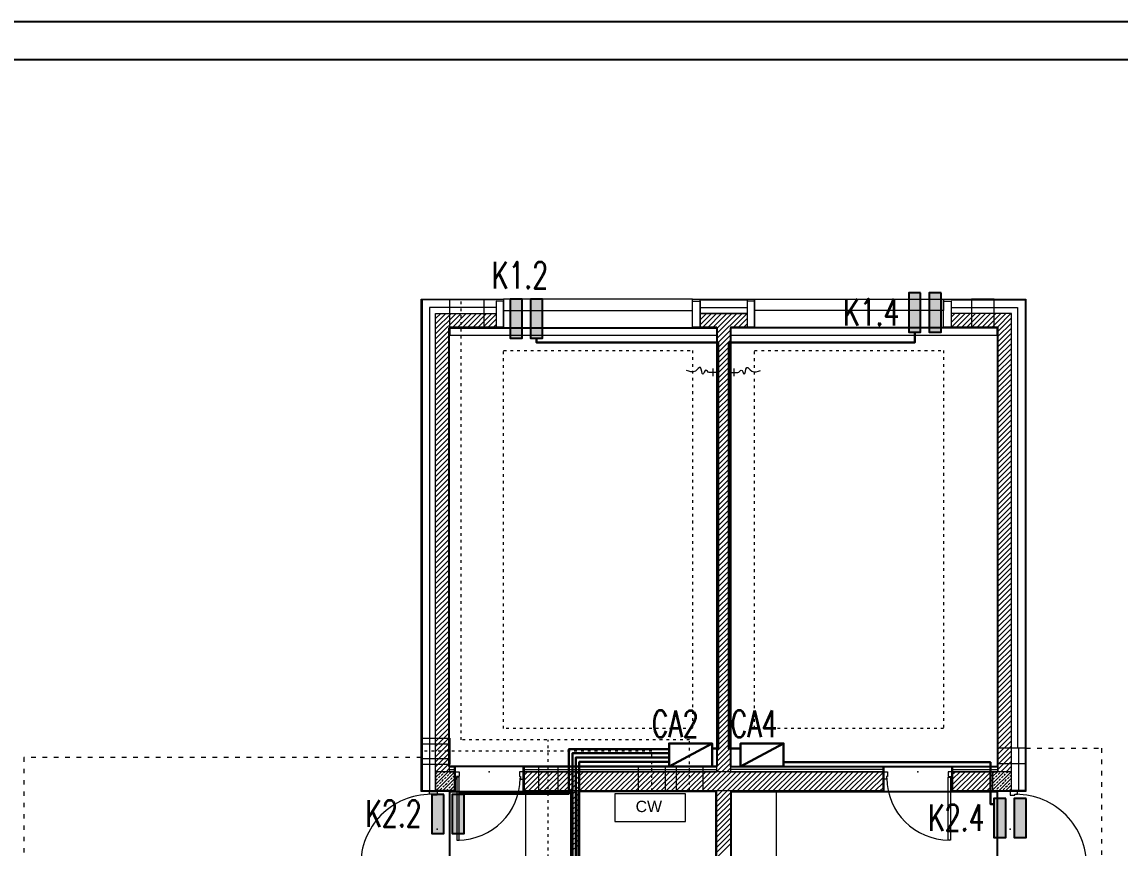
# Model space of a CAD drawing. Header units: millimetres. Extents: x 1780 to 154263, y -7240 to 17216.
# Drawn here: x 94372 to 95824, y 4191 to 5283 of the extents above; entities that cross this region are included whole.
import ezdxf

# ---------------------------------------------------------------- set-up
doc = ezdxf.new("R2010")
doc.units = ezdxf.units.MM
doc.linetypes.add('ACAD_ISO03W100', pattern=[30, 12, -18])
for name, color, linetype, lineweight in [('2d_SX_aranżacja drukowana', 200, 'Continuous', 5), ('2d_SX_aranżacja niedrukowana', 191, 'Continuous', 5), ('2d_SX_gruba przekroje', 90, 'Continuous', 20), ('2d_SX_instalacje - kanalizacja opadowa', 130, 'Continuous', 5), ('2d_SX_instalacje szkic - wentylacja nawiew', 170, 'Continuous', 5), ('2d_SX_instalacje szkic - wentylacja wywiew', 14, 'Continuous', 5), ('2d_SX_instalacje szkic - woda', 140, 'Continuous', 5), ('2d_SX_przebicia', 96, 'Continuous', 13), ('2d_SX_stolarka drzwiowa', 211, 'Continuous', 5), ('2d_SX_stolarka okznaczenia', 251, 'Continuous', 5), ('2d_SX_szraf', 251, 'Continuous', 0), ('2d_SX_warstwy', 181, 'Continuous', 9), ('2d_SX_widok', 10, 'Continuous', 9)]:
    doc.layers.add(name, color=color, linetype=linetype, lineweight=lineweight)
doc.layers.add('2d_SX_powierzchnia', color=251, linetype='Continuous', plot=False)
doc.layers.add('2d_SX_rewizja 18 września', color=210, linetype='Continuous')
doc.layers.add('60 instalacje elektryka', color=10, linetype='Continuous')
doc.styles.add('OPIS', font='simplex.shx', dxfattribs={"width": 0.7, "height": 4})
doc.linetypes.add('ZIGZAG', pattern='A,0.00254,-5.08,[131,ltypeshp.shx,S=5.08,R=0,X=-5.08,Y=0],-10.16,[131,ltypeshp.shx,S=5.08,R=180,X=5.08,Y=0],-5.08', length=20.32254)

# ---------------------------------------------------------------- blocks, each defined once
blk = doc.blocks.new('pdkld a1a2 k')
at = {"layer": '2d_SX_aranżacja drukowana', "color": 8, "ltscale": 5}
for p, q in [((100185.1, -12443.4), (100185.1, -12373.4)), ((100185.1, -12373.4), (100255.1, -12373.4)), ((100326.7, -12376.8), (100233, -12376.8)), ((100233, -12376.8), (100233, -12413.3)), ((100350.5, -12373.4), (100270.5, -12373.4)), ((100326.7, -12413.3), (100326.7, -12376.8)), ((100233, -12413.3), (100326.7, -12413.3))]:
    blk.add_line(p, q, dxfattribs=at)
at = {"layer": '2d_SX_aranżacja niedrukowana', "color": 8, "linetype": 'ACAD_ISO03W100', "ltscale": 0.3}
for p, q in [((100086.1, -11790.4), (100336.1, -11790.4)), ((100086.1, -12290.4), (100086.1, -11790.4)), ((100336.1, -11790.4), (100336.1, -12290.4)), ((100418.1, -11790.4), (100668.1, -11790.4)), ((100418.1, -12290.4), (100418.1, -11790.4)), ((100668.1, -11790.4), (100668.1, -12290.4)), ((100336.1, -12290.4), (100086.1, -12290.4)), ((100668.1, -12290.4), (100418.1, -12290.4))]:
    blk.add_line(p, q, dxfattribs=at)
at = {"layer": '2d_SX_aranżacja niedrukowana', "color": 8}
for p, q in [((100115.1, -12373.4), (100115.1, -12616.4)), ((100447.1, -12373.4), (100387.1, -12373.4)), ((100387.1, -12373.4), (100387.1, -12516.4)), ((100447.1, -12476.4), (100447.1, -12373.4))]:
    blk.add_line(p, q, dxfattribs=at)
at = {"layer": '2d_SX_gruba przekroje', "color": 8}
for p, q in [((99977.1, -12373.4), (99977.1, -11722.4)), ((99977.1, -11722.4), (100086.1, -11722.4)), ((100086.1, -11722.4), (100086.1, -11759.4)), ((100336.1, -11759.4), (100336.1, -11722.4)), ((100336.1, -11722.4), (100418.1, -11722.4)), ((100418.1, -11722.4), (100418.1, -11759.4)), ((100668.1, -11759.4), (100668.1, -11722.4)), ((100668.1, -11722.4), (100777.1, -11722.4)), ((100777.1, -11722.4), (100777.1, -12373.4)), ((100086.1, -11759.4), (100014.1, -11759.4)), ((100014.1, -11759.4), (100014.1, -12340.4)), ((100368.1, -11759.4), (100336.1, -11759.4)), ((100368.1, -12340.4), (100368.1, -11759.4)), ((100418.1, -11759.4), (100386.1, -11759.4)), ((100386.1, -11759.4), (100386.1, -12340.4)), ((100740.1, -11759.4), (100668.1, -11759.4)), ((100740.1, -12340.4), (100740.1, -11759.4)), ((100014.1, -12340.4), (100022.1, -12340.4)), ((100022.1, -12340.4), (100022.1, -12373.4)), ((100112.1, -12373.4), (100112.1, -12340.4)), ((100112.1, -12340.4), (100368.1, -12340.4)), ((100386.1, -12340.4), (100589.1, -12340.4)), ((100589.1, -12340.4), (100589.1, -12373.4)), ((100679.1, -12340.4), (100740.1, -12340.4)), ((100679.1, -12373.4), (100679.1, -12340.4)), ((100022.1, -12373.4), (99977.1, -12373.4)), ((100175.1, -12373.4), (100112.1, -12373.4)), ((100175.1, -12373.4), (100175.1, -12606.4)), ((100185.1, -12606.4), (100185.1, -12373.4)), ((100367.1, -12373.4), (100185.1, -12373.4)), ((100367.1, -12536.4), (100367.1, -12373.4)), ((100387.1, -12373.4), (100387.1, -12516.4)), ((100589.1, -12373.4), (100387.1, -12373.4)), ((100777.1, -12373.4), (100679.1, -12373.4))]:
    blk.add_line(p, q, dxfattribs=at)
at = {"layer": '2d_SX_instalacje - kanalizacja opadowa', "color": 8, "ltscale": 8}
for p, q in [((100368.1, -11760.4), (100015.1, -11760.4)), ((100015.1, -11760.4), (100015.1, -11770.4)), ((100368.1, -11770.4), (100368.1, -11760.4)), ((100739.1, -11760.4), (100386.1, -11760.4)), ((100386.1, -11760.4), (100386.1, -11770.4)), ((100739.1, -11770.4), (100739.1, -11760.4)), ((100015.1, -11770.4), (100368.1, -11770.4)), ((100386.1, -11770.4), (100739.1, -11770.4))]:
    blk.add_line(p, q, dxfattribs=at)
at = {"layer": '2d_SX_instalacje szkic - wentylacja nawiew', "color": 8, "linetype": 'ACAD_ISO03W100', "ltscale": 0.3}
for p, q in [((100282.1, -12320.4), (99977.1, -12320.4)), ((100282.1, -12373.4), (100282.1, -12320.4))]:
    blk.add_line(p, q, dxfattribs=at)
at = {"layer": '2d_SX_instalacje szkic - wentylacja wywiew', "color": 8, "linetype": 'ACAD_ISO03W100', "ltscale": 0.3}
for p, q in [((100030.1, -12305.4), (100030.1, -11722.4)), ((100332.1, -12305.4), (100030.1, -12305.4)), ((100145.1, -12586.4), (100145.1, -12305.4)), ((100332.1, -12373.4), (100332.1, -12305.4))]:
    blk.add_line(p, q, dxfattribs=at)
at = {"layer": '2d_SX_instalacje szkic - woda', "color": 8}
for p, q in [((100368.1, -11819.4), (100358.1, -11819.4)), ((100363.1, -11824.4), (100363.1, -11814.4)), ((100386.1, -11819.4), (100396.1, -11819.4)), ((100391.1, -11824.4), (100391.1, -11814.4))]:
    blk.add_line(p, q, dxfattribs=at)
for points, start_tangent, end_tangent in [([(100358.1, -11819.4), (100353.7, -11816.3), (100349.7, -11821.8), (100346.4, -11813.1), (100339.8, -11817.7), (100328.1, -11816.7)], (-0.999797, -0.020138), (-0.973228, 0.22984)), ([(100396.1, -11819.4), (100400.4, -11816.3), (100404.4, -11821.8), (100407.7, -11813.1), (100414.3, -11817.7), (100426, -11816.7)], (0.999797, -0.020138), (0.973228, 0.22984))]:
    blk.add_spline(points, degree=3, dxfattribs=dict(at, start_tangent=start_tangent, end_tangent=end_tangent))
at = {"layer": '2d_SX_powierzchnia', "color": 8}
for p, q in [((100014.1, -12340.4), (100014.1, -11760.4)), ((100014.1, -11760.4), (100368.1, -11760.4)), ((100368.1, -11760.4), (100368.1, -12340.4)), ((100740.1, -11760.4), (100386.1, -11760.4)), ((100386.1, -11760.4), (100386.1, -12340.4)), ((100740.1, -12340.4), (100740.1, -11760.4)), ((100368.1, -12340.4), (100014.1, -12340.4)), ((100386.1, -12340.4), (100740.1, -12340.4)), ((100015.1, -12606.4), (100015.1, -12373.4)), ((100015.1, -12373.4), (100112.1, -12373.4)), ((100112.1, -12373.4), (100112.1, -12373.4)), ((100112.1, -12373.4), (100175.1, -12373.4)), ((100175.1, -12373.4), (100175.1, -12606.4)), ((100367.1, -12373.4), (100185.1, -12373.4)), ((100185.1, -12373.4), (100185.1, -12606.4)), ((100367.1, -12606.4), (100367.1, -12373.4)), ((100367.1, -12606.4), (100367.1, -12373.4)), ((100387.1, -12516.4), (100387.1, -12373.4)), ((100387.1, -12373.4), (100739.1, -12373.4)), ((100739.1, -12373.4), (100739.1, -12516.4))]:
    blk.add_line(p, q, dxfattribs=at)
at = {"layer": '2d_SX_przebicia', "color": 8}
for p, q in [((100015.1, -11760.4), (100015.1, -11722.4)), ((100015.1, -11722.4), (100060.1, -11722.4)), ((100060.1, -11722.4), (100060.1, -11760.4)), ((100735.1, -11722.4), (100705.1, -11722.4)), ((100705.1, -11722.4), (100705.1, -11760.4)), ((100735.1, -11760.4), (100735.1, -11722.4)), ((100060.1, -11760.4), (100015.1, -11760.4)), ((100705.1, -11760.4), (100735.1, -11760.4)), ((99977.1, -12337.9), (99977.1, -12302.9)), ((99977.1, -12302.9), (100015.1, -12302.9)), ((100015.1, -12302.9), (100015.1, -12337.9)), ((99977.1, -12330.4), (99977.1, -12310.4)), ((99977.1, -12310.4), (100015.1, -12310.4)), ((100015.1, -12310.4), (100015.1, -12330.4)), ((100777.1, -12316.4), (100739.1, -12316.4)), ((100739.1, -12316.4), (100739.1, -12336.4)), ((100777.1, -12336.4), (100777.1, -12316.4)), ((100015.1, -12330.4), (99977.1, -12330.4)), ((100015.1, -12337.9), (99977.1, -12337.9)), ((100132.6, -12373.4), (100132.6, -12340.4)), ((100132.6, -12340.4), (100157.6, -12340.4)), ((100157.6, -12340.4), (100157.6, -12373.4)), ((100264.6, -12373.4), (100264.6, -12340.4)), ((100264.6, -12340.4), (100299.6, -12340.4)), ((100299.6, -12340.4), (100299.6, -12373.4)), ((100314.6, -12373.4), (100314.6, -12340.4)), ((100314.6, -12340.4), (100349.6, -12340.4)), ((100349.6, -12340.4), (100349.6, -12373.4)), ((100739.1, -12336.4), (100777.1, -12336.4)), ((100157.6, -12373.4), (100132.6, -12373.4)), ((100299.6, -12373.4), (100264.6, -12373.4)), ((100349.6, -12373.4), (100314.6, -12373.4))]:
    blk.add_line(p, q, dxfattribs=at)
at = {"layer": '2d_SX_stolarka drzwiowa', "color": 8}
for p, q in [((100086.1, -11722.4), (100086.1, -11737.4)), ((100336.1, -11722.4), (100086.1, -11722.4)), ((100336.1, -11737.4), (100336.1, -11722.4)), ((100418.1, -11737.4), (100418.1, -11722.4)), ((100418.1, -11722.4), (100668.1, -11722.4)), ((100668.1, -11722.4), (100668.1, -11737.4)), ((100086.1, -11725.4), (100076.1, -11725.4)), ((100076.1, -11725.4), (100076.1, -11759.4)), ((100086.1, -11759.4), (100086.1, -11725.4)), ((100086.1, -11737.4), (100336.1, -11737.4)), ((100336.1, -11759.4), (100336.1, -11725.4)), ((100336.1, -11725.4), (100346.1, -11725.4)), ((100346.1, -11725.4), (100346.1, -11759.4)), ((100418.1, -11725.4), (100408.1, -11725.4)), ((100408.1, -11725.4), (100408.1, -11759.4)), ((100418.1, -11759.4), (100418.1, -11725.4)), ((100668.1, -11737.4), (100418.1, -11737.4)), ((100668.1, -11759.4), (100668.1, -11725.4)), ((100668.1, -11725.4), (100678.1, -11725.4)), ((100678.1, -11725.4), (100678.1, -11759.4)), ((100076.1, -11759.4), (100086.1, -11759.4)), ((100346.1, -11759.4), (100336.1, -11759.4)), ((100408.1, -11759.4), (100418.1, -11759.4)), ((100678.1, -11759.4), (100668.1, -11759.4)), ((100022.1, -12357.4), (100022.1, -12347.4)), ((100022.1, -12347.4), (100027.1, -12347.4)), ((100027.1, -12347.4), (100027.1, -12353.9)), ((100112.1, -12347.4), (100107.1, -12347.4)), ((100107.1, -12347.4), (100107.1, -12353.9)), ((100112.1, -12357.4), (100112.1, -12347.4)), ((100589.1, -12357.4), (100589.1, -12347.4)), ((100589.1, -12347.4), (100594.1, -12347.4)), ((100594.1, -12347.4), (100594.1, -12353.9)), ((100679.1, -12347.4), (100674.1, -12347.4)), ((100674.1, -12347.4), (100674.1, -12353.9)), ((100679.1, -12357.4), (100679.1, -12347.4)), ((100023.6, -12357.4), (100022.1, -12357.4)), ((100027.1, -12353.9), (100023.6, -12353.9)), ((100023.6, -12353.9), (100023.6, -12357.4)), ((100024.1, -12354.4), (100024.1, -12437.9)), ((100027.1, -12354.4), (100024.1, -12354.4)), ((100027.1, -12437.9), (100027.1, -12354.4)), ((100107.1, -12353.9), (100108.6, -12353.9)), ((100108.6, -12353.9), (100108.6, -12357.4)), ((100108.6, -12357.4), (100112.1, -12357.4)), ((100592.6, -12357.4), (100589.1, -12357.4)), ((100594.1, -12353.9), (100592.6, -12353.9)), ((100592.6, -12353.9), (100592.6, -12357.4)), ((100674.1, -12353.9), (100677.6, -12353.9)), ((100674.1, -12437.9), (100674.1, -12354.4)), ((100674.1, -12354.4), (100677.1, -12354.4)), ((100677.1, -12354.4), (100677.1, -12437.9)), ((100677.6, -12353.9), (100677.6, -12357.4)), ((100677.6, -12357.4), (100679.1, -12357.4)), ((99988.1, -12376.9), (99988.1, -12373.4)), ((99988.1, -12373.4), (99998.1, -12373.4)), ((99991.6, -12376.9), (99988.1, -12376.9)), ((99991.6, -12378.4), (99991.6, -12376.9)), ((99998.1, -12373.4), (99998.1, -12378.4)), ((100766.1, -12373.4), (100756.1, -12373.4)), ((100756.1, -12373.4), (100756.1, -12378.4)), ((100762.6, -12378.4), (100762.6, -12376.9)), ((100762.6, -12376.9), (100766.1, -12376.9)), ((100766.1, -12376.9), (100766.1, -12373.4)), ((99998.1, -12378.4), (99991.6, -12378.4)), ((100756.1, -12378.4), (100762.6, -12378.4)), ((100024.1, -12437.9), (100027.1, -12437.9)), ((100677.1, -12437.9), (100674.1, -12437.9))]:
    blk.add_line(p, q, dxfattribs=at)
at = {"layer": '2d_SX_stolarka okznaczenia', "color": 8}
for centre, radius, start, end in [((100025.6, -12355.4), 82.4, 269.9492, 359.7025), ((100675.5, -12355.4), 82.4, 180.2975, 270.0508), ((99989.9, -12470.2), 92.9, 90.0596, 180.7068), ((100764.2, -12470.2), 92.9, 359.2932, 89.9404)]:
    blk.add_arc(centre, radius, start, end, dxfattribs=at)
for p in [(100067.1, -12347.4), (100634.1, -12347.4), (99998.1, -12423.4), (100756.1, -12423.4)]:
    blk.add_point(p, dxfattribs=at)
at = {"layer": '2d_SX_szraf', "color": 8, "linetype": 'ZIGZAG'}
for p, q in [((100076.1, -11733.4), (99988.1, -11733.4)), ((99988.1, -11733.4), (99988.1, -11733.4)), ((99988.1, -11733.4), (99988.1, -12372.4)), ((100346.1, -11733.4), (100408.1, -11733.4)), ((100678.1, -11733.4), (100766.1, -11733.4)), ((100766.1, -11733.4), (100766.1, -11733.4)), ((100766.1, -11733.4), (100766.1, -12316.4)), ((100767.1, -12316.4), (100767.1, -12372.4)), ((99988.1, -12372.4), (99988.1, -12372.4)), ((100767.1, -12372.4), (100767.1, -12372.4))]:
    blk.add_line(p, q, dxfattribs=at)
at = {"layer": '2d_SX_szraf', "color": 8, "linetype": 'Continuous'}
for p, q in [((99996.1, -11741.6), (99996.2, -11741.4)), ((99996.1, -11748.3), (100003, -11741.4)), ((99996.1, -11755), (100009.7, -11741.4)), ((99996.1, -11761.8), (100016.5, -11741.4)), ((99996.1, -11768.5), (100023.2, -11741.4)), ((99996.1, -11775.2), (100029.9, -11741.4)), ((100018.7, -11759.4), (100036.7, -11741.4)), ((100025.4, -11759.4), (100043.4, -11741.4)), ((100032.1, -11759.4), (100050.1, -11741.4)), ((100038.9, -11759.4), (100056.9, -11741.4)), ((100045.6, -11759.4), (100063.6, -11741.4)), ((100052.3, -11759.4), (100070.3, -11741.4)), ((100059.1, -11759.4), (100076.1, -11742.4)), ((100065.8, -11759.4), (100076.1, -11749.1)), ((100346.1, -11742.9), (100347.6, -11741.4)), ((100346.1, -11749.7), (100354.3, -11741.4)), ((100346.1, -11756.4), (100361.1, -11741.4)), ((100349.8, -11759.4), (100367.8, -11741.4)), ((100356.5, -11759.4), (100374.5, -11741.4)), ((100363.3, -11759.4), (100381.3, -11741.4)), ((100368.1, -11761.3), (100388, -11741.4)), ((100368.1, -11768.1), (100394.7, -11741.4)), ((100368.1, -11774.8), (100401.5, -11741.4)), ((100390.2, -11759.4), (100408.1, -11741.5)), ((100397, -11759.4), (100408.1, -11748.3)), ((100678.1, -11746.6), (100683.2, -11741.4)), ((100678.1, -11753.3), (100690, -11741.4)), ((100678.7, -11759.4), (100696.7, -11741.4)), ((100685.4, -11759.4), (100703.4, -11741.4)), ((100692.2, -11759.4), (100710.2, -11741.4)), ((100698.9, -11759.4), (100716.9, -11741.4)), ((100705.6, -11759.4), (100723.6, -11741.4)), ((100712.4, -11759.4), (100730.4, -11741.4)), ((100719.1, -11759.4), (100737.1, -11741.4)), ((100725.9, -11759.4), (100743.9, -11741.4)), ((100732.6, -11759.4), (100750.6, -11741.4)), ((100739.3, -11759.4), (100757.3, -11741.4)), ((100740.1, -11765.4), (100758.1, -11747.4)), ((99996.1, -11782), (100014.1, -11764)), ((100072.5, -11759.4), (100076.1, -11755.9)), ((100368.1, -11781.5), (100386.1, -11763.5)), ((100403.7, -11759.4), (100408.1, -11755)), ((100740.1, -11772.1), (100758.1, -11754.1)), ((100740.1, -11778.8), (100758.1, -11760.8)), ((100740.1, -11785.6), (100758.1, -11767.6)), ((99996.1, -11788.7), (100014.1, -11770.7)), ((99996.1, -11795.4), (100014.1, -11777.4)), ((100368.1, -11788.3), (100386.1, -11770.3)), ((100368.1, -11795), (100386.1, -11777)), ((100740.1, -11792.3), (100758.1, -11774.3)), ((100740.1, -11799), (100758.1, -11781)), ((99996.1, -11802.2), (100014.1, -11784.2)), ((99996.1, -11808.9), (100014.1, -11790.9)), ((100368.1, -11801.7), (100386.1, -11783.7)), ((100368.1, -11808.5), (100386.1, -11790.5)), ((100740.1, -11805.8), (100758.1, -11787.8)), ((100740.1, -11812.5), (100758.1, -11794.5)), ((99996.1, -11815.6), (100014.1, -11797.6)), ((99996.1, -11822.4), (100014.1, -11804.4)), ((99996.1, -11829.1), (100014.1, -11811.1)), ((100368.1, -11815.2), (100386.1, -11797.2)), ((100368.1, -11821.9), (100386.1, -11803.9)), ((100368.1, -11828.7), (100386.1, -11810.7)), ((100740.1, -11819.3), (100758.1, -11801.3)), ((100740.1, -11826), (100758.1, -11808)), ((99996.1, -11835.9), (100014.1, -11817.9)), ((99996.1, -11842.6), (100014.1, -11824.6)), ((100368.1, -11835.4), (100386.1, -11817.4)), ((100368.1, -11842.2), (100386.1, -11824.2)), ((100740.1, -11832.7), (100758.1, -11814.7)), ((100740.1, -11839.5), (100758.1, -11821.5)), ((99996.1, -11849.3), (100014.1, -11831.3)), ((99996.1, -11856.1), (100014.1, -11838.1)), ((100368.1, -11848.9), (100386.1, -11830.9)), ((100368.1, -11855.6), (100386.1, -11837.6)), ((100740.1, -11846.2), (100758.1, -11828.2)), ((100740.1, -11852.9), (100758.1, -11834.9)), ((99996.1, -11862.8), (100014.1, -11844.8)), ((99996.1, -11869.5), (100014.1, -11851.5)), ((100368.1, -11862.4), (100386.1, -11844.4)), ((100368.1, -11869.1), (100386.1, -11851.1)), ((100740.1, -11859.7), (100758.1, -11841.7)), ((100740.1, -11866.4), (100758.1, -11848.4)), ((99996.1, -11876.3), (100014.1, -11858.3)), ((99996.1, -11883), (100014.1, -11865)), ((100368.1, -11875.8), (100386.1, -11857.8)), ((100368.1, -11882.6), (100386.1, -11864.6)), ((100740.1, -11873.1), (100758.1, -11855.1)), ((100740.1, -11879.9), (100758.1, -11861.9)), ((100740.1, -11886.6), (100758.1, -11868.6)), ((99996.1, -11889.7), (100014.1, -11871.7)), ((99996.1, -11896.5), (100014.1, -11878.5)), ((100368.1, -11889.3), (100386.1, -11871.3)), ((100368.1, -11896), (100386.1, -11878)), ((100740.1, -11893.3), (100758.1, -11875.3)), ((100740.1, -11900.1), (100758.1, -11882.1)), ((99996.1, -11903.2), (100014.1, -11885.2)), ((99996.1, -11909.9), (100014.1, -11891.9)), ((100368.1, -11902.8), (100386.1, -11884.8)), ((100368.1, -11909.5), (100386.1, -11891.5)), ((100368.1, -11916.2), (100386.1, -11898.2)), ((100740.1, -11906.8), (100758.1, -11888.8)), ((100740.1, -11913.5), (100758.1, -11895.5)), ((99996.1, -11916.7), (100014.1, -11898.7)), ((99996.1, -11923.4), (100014.1, -11905.4)), ((99996.1, -11930.1), (100014.1, -11912.1)), ((100368.1, -11923), (100386.1, -11905)), ((100368.1, -11929.7), (100386.1, -11911.7)), ((100740.1, -11920.3), (100758.1, -11902.3)), ((100740.1, -11927), (100758.1, -11909)), ((99996.1, -11936.9), (100014.1, -11918.9)), ((99996.1, -11943.6), (100014.1, -11925.6)), ((100368.1, -11936.4), (100386.1, -11918.4)), ((100368.1, -11943.2), (100386.1, -11925.2)), ((100740.1, -11933.8), (100758.1, -11915.8)), ((100740.1, -11940.5), (100758.1, -11922.5)), ((99996.1, -11950.4), (100014.1, -11932.4)), ((99996.1, -11957.1), (100014.1, -11939.1)), ((100368.1, -11949.9), (100386.1, -11931.9)), ((100368.1, -11956.6), (100386.1, -11938.6)), ((100740.1, -11947.2), (100758.1, -11929.2)), ((100740.1, -11954), (100758.1, -11936)), ((99996.1, -11963.8), (100014.1, -11945.8)), ((99996.1, -11970.6), (100014.1, -11952.6)), ((100368.1, -11963.4), (100386.1, -11945.4)), ((100368.1, -11970.1), (100386.1, -11952.1)), ((100740.1, -11960.7), (100758.1, -11942.7)), ((100740.1, -11967.4), (100758.1, -11949.4)), ((100740.1, -11974.2), (100758.1, -11956.2)), ((99996.1, -11977.3), (100014.1, -11959.3)), ((99996.1, -11984), (100014.1, -11966)), ((100368.1, -11976.9), (100386.1, -11958.9)), ((100368.1, -11983.6), (100386.1, -11965.6)), ((100740.1, -11980.9), (100758.1, -11962.9)), ((100740.1, -11987.6), (100758.1, -11969.6)), ((99996.1, -11990.8), (100014.1, -11972.8)), ((99996.1, -11997.5), (100014.1, -11979.5)), ((100368.1, -11990.3), (100386.1, -11972.3)), ((100368.1, -11997.1), (100386.1, -11979.1)), ((100740.1, -11994.4), (100758.1, -11976.4)), ((100740.1, -12001.1), (100758.1, -11983.1)), ((99996.1, -12004.2), (100014.1, -11986.2)), ((99996.1, -12011), (100014.1, -11993)), ((99996.1, -12017.7), (100014.1, -11999.7)), ((100368.1, -12003.8), (100386.1, -11985.8)), ((100368.1, -12010.5), (100386.1, -11992.5)), ((100368.1, -12017.3), (100386.1, -11999.3)), ((100740.1, -12007.8), (100758.1, -11989.8)), ((100740.1, -12014.6), (100758.1, -11996.6)), ((99996.1, -12024.4), (100014.1, -12006.4)), ((99996.1, -12031.2), (100014.1, -12013.2)), ((100368.1, -12024), (100386.1, -12006)), ((100368.1, -12030.7), (100386.1, -12012.7)), ((100740.1, -12021.3), (100758.1, -12003.3)), ((100740.1, -12028), (100758.1, -12010)), ((99996.1, -12037.9), (100014.1, -12019.9)), ((99996.1, -12044.6), (100014.1, -12026.6)), ((100368.1, -12037.5), (100386.1, -12019.5)), ((100368.1, -12044.2), (100386.1, -12026.2)), ((100740.1, -12034.8), (100758.1, -12016.8)), ((100740.1, -12041.5), (100758.1, -12023.5)), ((99996.1, -12051.4), (100014.1, -12033.4)), ((99996.1, -12058.1), (100014.1, -12040.1)), ((100368.1, -12050.9), (100386.1, -12032.9)), ((100368.1, -12057.7), (100386.1, -12039.7)), ((100740.1, -12048.3), (100758.1, -12030.3)), ((100740.1, -12055), (100758.1, -12037)), ((99996.1, -12064.9), (100014.1, -12046.9)), ((99996.1, -12071.6), (100014.1, -12053.6)), ((100368.1, -12064.4), (100386.1, -12046.4)), ((100368.1, -12071.1), (100386.1, -12053.1)), ((100740.1, -12061.7), (100758.1, -12043.7)), ((100740.1, -12068.5), (100758.1, -12050.5)), ((100740.1, -12075.2), (100758.1, -12057.2)), ((99996.1, -12078.3), (100014.1, -12060.3)), ((99996.1, -12085.1), (100014.1, -12067.1)), ((100368.1, -12077.9), (100386.1, -12059.9)), ((100368.1, -12084.6), (100386.1, -12066.6)), ((100740.1, -12081.9), (100758.1, -12063.9)), ((100740.1, -12088.7), (100758.1, -12070.7)), ((99996.1, -12091.8), (100014.1, -12073.8)), ((99996.1, -12098.5), (100014.1, -12080.5)), ((99996.1, -12105.3), (100014.1, -12087.3)), ((100368.1, -12091.4), (100386.1, -12073.4)), ((100368.1, -12098.1), (100386.1, -12080.1)), ((100368.1, -12104.8), (100386.1, -12086.8)), ((100740.1, -12095.4), (100758.1, -12077.4)), ((100740.1, -12102.1), (100758.1, -12084.1)), ((99996.1, -12112), (100014.1, -12094)), ((99996.1, -12118.7), (100014.1, -12100.7)), ((100368.1, -12111.6), (100386.1, -12093.6)), ((100368.1, -12118.3), (100386.1, -12100.3)), ((100740.1, -12108.9), (100758.1, -12090.9)), ((100740.1, -12115.6), (100758.1, -12097.6)), ((99996.1, -12125.5), (100014.1, -12107.5)), ((99996.1, -12132.2), (100014.1, -12114.2)), ((100368.1, -12125), (100386.1, -12107)), ((100368.1, -12131.8), (100386.1, -12113.8)), ((100740.1, -12122.3), (100758.1, -12104.3)), ((100740.1, -12129.1), (100758.1, -12111.1)), ((99996.1, -12138.9), (100014.1, -12120.9)), ((99996.1, -12145.7), (100014.1, -12127.7)), ((100368.1, -12138.5), (100386.1, -12120.5)), ((100368.1, -12145.2), (100386.1, -12127.2)), ((100740.1, -12135.8), (100758.1, -12117.8)), ((100740.1, -12142.5), (100758.1, -12124.5)), ((99996.1, -12152.4), (100014.1, -12134.4)), ((99996.1, -12159.1), (100014.1, -12141.1)), ((100368.1, -12152), (100386.1, -12134)), ((100368.1, -12158.7), (100386.1, -12140.7)), ((100740.1, -12149.3), (100758.1, -12131.3)), ((100740.1, -12156), (100758.1, -12138)), ((100740.1, -12162.7), (100758.1, -12144.7)), ((99996.1, -12165.9), (100014.1, -12147.9)), ((99996.1, -12172.6), (100014.1, -12154.6)), ((100368.1, -12165.4), (100386.1, -12147.4)), ((100368.1, -12172.2), (100386.1, -12154.2)), ((100740.1, -12169.5), (100758.1, -12151.5)), ((100740.1, -12176.2), (100758.1, -12158.2)), ((99996.1, -12179.3), (100014.1, -12161.3)), ((99996.1, -12186.1), (100014.1, -12168.1)), ((100368.1, -12178.9), (100386.1, -12160.9)), ((100368.1, -12185.6), (100386.1, -12167.6)), ((100368.1, -12192.4), (100386.1, -12174.4)), ((100740.1, -12183), (100758.1, -12165)), ((100740.1, -12189.7), (100758.1, -12171.7)), ((99996.1, -12192.8), (100014.1, -12174.8)), ((99996.1, -12199.6), (100014.1, -12181.6)), ((99996.1, -12206.3), (100014.1, -12188.3)), ((100368.1, -12199.1), (100386.1, -12181.1)), ((100368.1, -12205.9), (100386.1, -12187.9)), ((100740.1, -12196.4), (100758.1, -12178.4)), ((100740.1, -12203.2), (100758.1, -12185.2)), ((99996.1, -12213), (100014.1, -12195)), ((99996.1, -12219.8), (100014.1, -12201.8)), ((100368.1, -12212.6), (100386.1, -12194.6)), ((100368.1, -12219.3), (100386.1, -12201.3)), ((100740.1, -12209.9), (100758.1, -12191.9)), ((100740.1, -12216.6), (100758.1, -12198.6)), ((99996.1, -12226.5), (100014.1, -12208.5)), ((99996.1, -12233.2), (100014.1, -12215.2)), ((100368.1, -12226.1), (100386.1, -12208.1)), ((100368.1, -12232.8), (100386.1, -12214.8)), ((100740.1, -12223.4), (100758.1, -12205.4)), ((100740.1, -12230.1), (100758.1, -12212.1)), ((99996.1, -12240), (100014.1, -12222)), ((99996.1, -12246.7), (100014.1, -12228.7)), ((100368.1, -12239.5), (100386.1, -12221.5)), ((100368.1, -12246.3), (100386.1, -12228.3)), ((100740.1, -12236.8), (100758.1, -12218.8)), ((100740.1, -12243.6), (100758.1, -12225.6)), ((100740.1, -12250.3), (100758.1, -12232.3)), ((99996.1, -12253.4), (100014.1, -12235.4)), ((99996.1, -12260.2), (100014.1, -12242.2)), ((100368.1, -12253), (100386.1, -12235)), ((100368.1, -12259.7), (100386.1, -12241.7)), ((100740.1, -12257), (100758.1, -12239)), ((100740.1, -12263.8), (100758.1, -12245.8)), ((99996.1, -12266.9), (100014.1, -12248.9)), ((99996.1, -12273.6), (100014.1, -12255.6)), ((100368.1, -12266.5), (100386.1, -12248.5)), ((100368.1, -12273.2), (100386.1, -12255.2)), ((100740.1, -12270.5), (100758.1, -12252.5)), ((100740.1, -12277.2), (100758.1, -12259.2)), ((99996.1, -12280.4), (100014.1, -12262.4)), ((99996.1, -12287.1), (100014.1, -12269.1)), ((99996.1, -12293.8), (100014.1, -12275.8)), ((100368.1, -12279.9), (100386.1, -12261.9)), ((100368.1, -12286.7), (100386.1, -12268.7)), ((100368.1, -12293.4), (100386.1, -12275.4)), ((100740.1, -12284), (100758.1, -12266)), ((100740.1, -12290.7), (100758.1, -12272.7)), ((99996.1, -12300.6), (100014.1, -12282.6)), ((99996.1, -12307.3), (100014.1, -12289.3)), ((100368.1, -12300.1), (100386.1, -12282.1)), ((100368.1, -12306.9), (100386.1, -12288.9)), ((100740.1, -12297.5), (100758.1, -12279.5)), ((100740.1, -12304.2), (100758.1, -12286.2)), ((99996.1, -12314.1), (100014.1, -12296.1)), ((99996.1, -12320.8), (100014.1, -12302.8)), ((100368.1, -12313.6), (100386.1, -12295.6)), ((100368.1, -12320.3), (100386.1, -12302.3)), ((100740.1, -12310.9), (100758.1, -12292.9)), ((100740.1, -12317.7), (100758.1, -12299.7)), ((99996.1, -12327.5), (100014.1, -12309.5)), ((99996.1, -12334.3), (100014.1, -12316.3)), ((100368.1, -12327.1), (100386.1, -12309.1)), ((100368.1, -12333.8), (100386.1, -12315.8)), ((100740.1, -12324.4), (100758.1, -12306.4)), ((100740.1, -12331.1), (100758.1, -12313.1)), ((99996.1, -12341), (100014.1, -12323)), ((99996.4, -12347.4), (100014.1, -12329.7)), ((100368.1, -12340.6), (100386.1, -12322.6)), ((100368.1, -12347.3), (100386.1, -12329.3)), ((100740.1, -12337.9), (100758.1, -12319.9)), ((100740.1, -12344.6), (100758.1, -12326.6)), ((100744, -12347.4), (100758.1, -12333.3)), ((99996.1, -12355.1), (100003.8, -12347.4)), ((99996.1, -12364.1), (100012.7, -12347.4)), ((99996.7, -12372.4), (100021.1, -12348)), ((99998.8, -12347.8), (99999.3, -12347.4)), ((100003.1, -12347.4), (100014.1, -12336.5)), ((100006.7, -12348.9), (100008.3, -12347.4)), ((100009.9, -12347.4), (100014.1, -12343.2)), ((100014.6, -12350.1), (100016.8, -12347.8)), ((100113.1, -12352), (100117.6, -12347.4)), ((100113.1, -12358.7), (100124.4, -12347.4)), ((100113.1, -12365.4), (100131.1, -12347.4)), ((100113.1, -12372.2), (100137.9, -12347.4)), ((100119.6, -12372.4), (100144.6, -12347.4)), ((100126.3, -12372.4), (100151.3, -12347.4)), ((100133.1, -12372.4), (100158.1, -12347.4)), ((100139.8, -12372.4), (100164.8, -12347.4)), ((100146.5, -12372.4), (100171.5, -12347.4)), ((100153.3, -12372.4), (100178.3, -12347.4)), ((100160, -12372.4), (100185, -12347.4)), ((100166.7, -12372.4), (100191.7, -12347.4)), ((100173.5, -12372.4), (100198.5, -12347.4)), ((100180.2, -12372.4), (100205.2, -12347.4)), ((100186.9, -12372.4), (100211.9, -12347.4)), ((100193.7, -12372.4), (100218.7, -12347.4)), ((100200.4, -12372.4), (100225.4, -12347.4)), ((100207.1, -12372.4), (100232.1, -12347.4)), ((100213.9, -12372.4), (100238.9, -12347.4)), ((100220.6, -12372.4), (100245.6, -12347.4)), ((100227.4, -12372.4), (100252.4, -12347.4)), ((100234.1, -12372.4), (100259.1, -12347.4)), ((100240.8, -12372.4), (100265.8, -12347.4)), ((100247.6, -12372.4), (100272.6, -12347.4)), ((100254.3, -12372.4), (100279.3, -12347.4)), ((100261, -12372.4), (100286, -12347.4)), ((100267.8, -12372.4), (100292.8, -12347.4)), ((100274.5, -12372.4), (100299.5, -12347.4)), ((100281.2, -12372.4), (100306.2, -12347.4)), ((100288, -12372.4), (100313, -12347.4)), ((100294.7, -12372.4), (100319.7, -12347.4)), ((100301.4, -12372.4), (100326.4, -12347.4)), ((100308.2, -12372.4), (100333.2, -12347.4)), ((100314.9, -12372.4), (100339.9, -12347.4)), ((100321.6, -12372.4), (100346.6, -12347.4)), ((100328.4, -12372.4), (100353.4, -12347.4)), ((100335.1, -12372.4), (100360.1, -12347.4)), ((100341.8, -12372.4), (100366.8, -12347.4)), ((100348.6, -12372.4), (100373.6, -12347.4)), ((100355.3, -12372.4), (100380.3, -12347.4)), ((100362.1, -12372.4), (100387.1, -12347.4)), ((100368.8, -12372.4), (100393.8, -12347.4)), ((100374.7, -12347.4), (100386.1, -12336)), ((100375.5, -12372.4), (100400.5, -12347.4)), ((100381.4, -12347.4), (100386.1, -12342.8)), ((100382.3, -12372.4), (100407.3, -12347.4)), ((100389, -12372.4), (100414, -12347.4)), ((100395.7, -12372.4), (100420.7, -12347.4)), ((100402.5, -12372.4), (100427.5, -12347.4)), ((100409.2, -12372.4), (100434.2, -12347.4)), ((100415.9, -12372.4), (100440.9, -12347.4)), ((100422.7, -12372.4), (100447.7, -12347.4)), ((100429.4, -12372.4), (100454.4, -12347.4)), ((100436.1, -12372.4), (100461.1, -12347.4)), ((100442.9, -12372.4), (100467.9, -12347.4)), ((100449.6, -12372.4), (100474.6, -12347.4)), ((100456.3, -12372.4), (100481.3, -12347.4)), ((100463.1, -12372.4), (100488.1, -12347.4)), ((100469.8, -12372.4), (100494.8, -12347.4)), ((100476.6, -12372.4), (100501.6, -12347.4)), ((100483.3, -12372.4), (100508.3, -12347.4)), ((100490, -12372.4), (100515, -12347.4)), ((100496.8, -12372.4), (100521.8, -12347.4)), ((100503.5, -12372.4), (100528.5, -12347.4)), ((100510.2, -12372.4), (100535.2, -12347.4)), ((100517, -12372.4), (100542, -12347.4)), ((100523.7, -12372.4), (100548.7, -12347.4)), ((100530.4, -12372.4), (100555.4, -12347.4)), ((100537.2, -12372.4), (100562.2, -12347.4)), ((100543.9, -12372.4), (100568.9, -12347.4)), ((100550.6, -12372.4), (100575.6, -12347.4)), ((100557.4, -12372.4), (100582.4, -12347.4)), ((100564.1, -12372.4), (100588.1, -12348.4)), ((100680.1, -12350.7), (100683.4, -12347.4)), ((100680.1, -12357.4), (100690.1, -12347.4)), ((100680.1, -12364.2), (100696.9, -12347.4)), ((100680.1, -12370.9), (100703.6, -12347.4)), ((100685.3, -12372.4), (100710.3, -12347.4)), ((100692.1, -12372.4), (100717.1, -12347.4)), ((100698.8, -12372.4), (100723.8, -12347.4)), ((100705.5, -12372.4), (100730.5, -12347.4)), ((100733.1, -12353.8), (100739.5, -12347.4)), ((100733.1, -12362.8), (100748.5, -12347.4)), ((100733.1, -12371.8), (100757.5, -12347.4)), ((100733.1, -12349.4), (100734.6, -12347.8)), ((100743.6, -12347.8), (100744, -12347.4)), ((100750.8, -12347.4), (100758.1, -12340.1)), ((100751.4, -12348.9), (100753, -12347.4)), ((100757.5, -12347.4), (100758.1, -12346.8)), ((99996.1, -12350.6), (99997.7, -12348.9)), ((99996.6, -12359), (99998.8, -12356.8)), ((100000, -12355.7), (100002.2, -12353.4)), ((100001.1, -12363.5), (100003.3, -12361.3)), ((100003.3, -12352.3), (100005.6, -12350.1)), ((100004.5, -12360.2), (100006.7, -12357.9)), ((100005.7, -12372.4), (100021.1, -12357)), ((100007.8, -12356.8), (100010.1, -12354.5)), ((100008.9, -12364.7), (100011.2, -12362.4)), ((100011.2, -12353.4), (100013.4, -12351.2)), ((100012.3, -12361.3), (100014.6, -12359)), ((100015.7, -12357.9), (100017.9, -12355.7)), ((100019, -12354.5), (100021.1, -12352.5)), ((100020.2, -12362.4), (100021.1, -12361.5)), ((100570.8, -12372.4), (100588.1, -12355.2)), ((100577.6, -12372.4), (100588.1, -12361.9)), ((100712.3, -12372.4), (100733.1, -12351.6)), ((100719, -12372.4), (100733.1, -12358.3)), ((100733.5, -12357.9), (100735.7, -12355.7)), ((100736.8, -12354.5), (100739.1, -12352.3)), ((100738, -12362.4), (100740.2, -12360.2)), ((100740.2, -12351.2), (100742.5, -12348.9)), ((100741.3, -12359), (100743.6, -12356.8)), ((100741.5, -12372.4), (100758.1, -12355.8)), ((100744.7, -12355.7), (100746.9, -12353.4)), ((100745.8, -12363.5), (100748.1, -12361.3)), ((100748.1, -12352.3), (100750.3, -12350.1)), ((100749.2, -12360.2), (100751.4, -12357.9)), ((100752.6, -12356.8), (100754.8, -12354.5)), ((100753.7, -12364.7), (100755.9, -12362.4)), ((100755.9, -12353.4), (100758.1, -12351.3)), ((100757.1, -12361.3), (100758.1, -12360.3)), ((99996.1, -12368.6), (99996.6, -12368)), ((99997.7, -12366.9), (100000, -12364.7)), ((100002.2, -12371.4), (100004.5, -12369.1)), ((100005.6, -12368), (100007.8, -12365.8)), ((100010.2, -12372.4), (100012.3, -12370.3)), ((100013.4, -12369.1), (100015.7, -12366.9)), ((100014.7, -12372.4), (100021.1, -12366)), ((100016.8, -12365.8), (100019, -12363.5)), ((100019.2, -12372.4), (100020.2, -12371.4)), ((100176.1, -12378.5), (100182.2, -12372.4)), ((100176.1, -12385.3), (100184.1, -12377.3)), ((100368.1, -12373.1), (100368.8, -12372.4)), ((100368.1, -12379.8), (100375.5, -12372.4)), ((100368.1, -12386.6), (100382.3, -12372.4)), ((100368.1, -12393.3), (100386.1, -12375.3)), ((100584.3, -12372.4), (100588.1, -12368.6)), ((100725.8, -12372.4), (100733.1, -12365.1)), ((100732.5, -12372.4), (100733.1, -12371.8)), ((100733.1, -12367.3), (100733.5, -12366.9)), ((100734.6, -12365.8), (100736.8, -12363.5)), ((100737, -12372.4), (100738, -12371.4)), ((100739.1, -12370.3), (100741.3, -12368)), ((100742.5, -12366.9), (100744.7, -12364.7)), ((100746.9, -12371.4), (100749.2, -12369.1)), ((100750.3, -12368), (100752.6, -12365.8)), ((100750.5, -12372.4), (100758.1, -12364.8)), ((100754.9, -12372.4), (100757.1, -12370.3)), ((100176.1, -12392), (100184.1, -12384)), ((100176.1, -12398.7), (100184.1, -12390.7)), ((100368.1, -12400), (100386.1, -12382)), ((100368.1, -12406.8), (100386.1, -12388.8)), ((100176.1, -12405.5), (100184.1, -12397.5)), ((100176.1, -12412.2), (100184.1, -12404.2)), ((100368.1, -12413.5), (100386.1, -12395.5)), ((100368.1, -12420.3), (100386.1, -12402.3)), ((100176.1, -12418.9), (100184.1, -12410.9)), ((100176.1, -12425.7), (100184.1, -12417.7)), ((100368.1, -12427), (100386.1, -12409)), ((100368.1, -12433.7), (100386.1, -12415.7)), ((100176.1, -12432.4), (100184.1, -12424.4)), ((100176.1, -12439.1), (100184.1, -12431.1)), ((100368.1, -12440.5), (100386.1, -12422.5)), ((100368.1, -12447.2), (100386.1, -12429.2)), ((100368.1, -12453.9), (100386.1, -12435.9)), ((100176.1, -12445.9), (100184.1, -12437.9)), ((100176.1, -12452.6), (100184.1, -12444.6)), ((100368.1, -12460.7), (100386.1, -12442.7))]:
    blk.add_line(p, q, dxfattribs=at)
at = {"layer": '2d_SX_szraf', "color": 8, "linetype": 'ZIGZAG', "ltscale": 0.5}
for p, q in [((100014.1, -12344.4), (100021.1, -12344.4)), ((100113.1, -12344.4), (100368.1, -12344.4)), ((100588.1, -12344.4), (100386.1, -12344.4)), ((100680.1, -12344.4), (100740.1, -12344.4))]:
    blk.add_line(p, q, dxfattribs=at)
at = {"layer": '2d_SX_warstwy', "color": 8}
for p, q in [((99996.1, -11723.4), (99978.1, -11723.4)), ((99978.1, -11723.4), (99978.1, -12372.4)), ((100076.1, -11723.4), (99996.1, -11723.4)), ((100346.1, -11741.4), (100346.1, -11723.4)), ((100346.1, -11723.4), (100408.1, -11723.4)), ((100408.1, -11723.4), (100408.1, -11741.4)), ((100678.1, -11723.4), (100758.1, -11723.4)), ((100758.1, -11723.4), (100776.1, -11723.4)), ((100776.1, -11723.4), (100776.1, -12316.4)), ((99996.1, -12372.4), (99996.1, -11741.4)), ((99996.1, -11741.4), (100076.1, -11741.4)), ((100076.1, -11741.4), (100076.1, -11759.4)), ((100408.1, -11741.4), (100346.1, -11741.4)), ((100346.1, -11759.4), (100346.1, -11741.4)), ((100346.1, -11741.4), (100408.1, -11741.4)), ((100408.1, -11741.4), (100408.1, -11759.4)), ((100678.1, -11741.4), (100678.1, -11759.4)), ((100758.1, -11741.4), (100678.1, -11741.4)), ((100758.1, -12372.4), (100758.1, -11741.4)), ((100015.1, -11759.4), (100014.1, -11759.4)), ((100014.1, -11759.4), (100014.1, -12347.4)), ((100076.1, -11759.4), (100015.1, -11759.4)), ((100368.1, -11759.4), (100346.1, -11759.4)), ((100368.1, -12347.4), (100368.1, -11759.4)), ((100408.1, -11759.4), (100386.1, -11759.4)), ((100386.1, -11759.4), (100386.1, -12347.4)), ((100678.1, -11759.4), (100740.1, -11759.4)), ((100740.1, -11759.4), (100740.1, -12347.4)), ((100776.1, -12316.4), (100758.1, -12316.4)), ((100776.1, -12316.4), (100776.1, -12372.4)), ((100021.1, -12347.4), (99996.1, -12347.4)), ((99996.1, -12347.4), (99996.1, -12372.4)), ((100021.1, -12341.4), (100014.1, -12341.4)), ((100014.1, -12341.4), (100014.1, -12347.4)), ((100014.1, -12347.4), (100021.1, -12347.4)), ((100014.1, -12347.4), (100021.1, -12347.4)), ((100021.1, -12347.4), (100021.1, -12341.4)), ((100021.1, -12372.4), (100021.1, -12347.4)), ((100021.1, -12347.4), (100021.1, -12372.4)), ((100368.1, -12341.4), (100113.1, -12341.4)), ((100113.1, -12341.4), (100113.1, -12347.4)), ((100113.1, -12347.4), (100368.1, -12347.4)), ((100588.1, -12347.4), (100113.1, -12347.4)), ((100113.1, -12347.4), (100113.1, -12372.4)), ((100368.1, -12347.4), (100368.1, -12341.4)), ((100386.1, -12347.4), (100368.1, -12347.4)), ((100588.1, -12341.4), (100386.1, -12341.4)), ((100386.1, -12341.4), (100386.1, -12347.4)), ((100386.1, -12347.4), (100588.1, -12347.4)), ((100588.1, -12347.4), (100588.1, -12341.4)), ((100588.1, -12372.4), (100588.1, -12347.4)), ((100740.1, -12341.4), (100680.1, -12341.4)), ((100680.1, -12341.4), (100680.1, -12347.4)), ((100680.1, -12347.4), (100740.1, -12347.4)), ((100740.1, -12347.4), (100680.1, -12347.4)), ((100680.1, -12347.4), (100680.1, -12372.4)), ((100758.1, -12347.4), (100733.1, -12347.4)), ((100733.1, -12347.4), (100733.1, -12372.4)), ((100740.1, -12347.4), (100740.1, -12341.4)), ((100758.1, -12372.4), (100758.1, -12347.4)), ((99978.1, -12372.4), (99996.1, -12372.4)), ((99996.1, -12372.4), (100021.1, -12372.4)), ((100021.1, -12372.4), (99996.1, -12372.4)), ((100113.1, -12372.4), (100588.1, -12372.4)), ((100176.1, -12607.4), (100176.1, -12372.4)), ((100176.1, -12372.4), (100184.1, -12372.4)), ((100184.1, -12372.4), (100184.1, -12607.4)), ((100368.1, -12535.4), (100368.1, -12372.4)), ((100368.1, -12372.4), (100386.1, -12372.4)), ((100386.1, -12372.4), (100386.1, -12517.4)), ((100680.1, -12372.4), (100758.1, -12372.4)), ((100733.1, -12372.4), (100758.1, -12372.4)), ((100776.1, -12372.4), (100758.1, -12372.4))]:
    blk.add_line(p, q, dxfattribs=at)
at = {"layer": '2d_SX_widok', "color": 8, "linetype": 'ACAD_ISO03W100', "ltscale": 0.5}
for p, q in [((100777.1, -12316.4), (100877.1, -12316.4)), ((100877.1, -12316.4), (100877.1, -12531.4)), ((99977.1, -12328.4), (99451.1, -12328.4)), ((99451.1, -12328.4), (99451.1, -13081.4))]:
    blk.add_line(p, q, dxfattribs=at)
at = {"layer": '60 instalacje elektryka', "lineweight": 15, "insert": (100307.4, -12385.8), "char_height": 15, "width": 46.676, "attachment_point": 3, "style": 'OPIS'}
blk.add_mtext('\\pxql;{\\W1;\\fArial|b0|i0|c238|p34;\\C8;CW}', dxfattribs=at)
blk = doc.blocks.new('kontaktron')
at = {"layer": '60 instalacje elektryka', "transparency": 33554687}
h = blk.add_hatch(color=256, dxfattribs=at)
h.dxf.hatch_style = 1
h.paths.add_polyline_path([(98382.7, -9882.7), (98405.3, -9882.7), (98405.3, -9956.7), (98382.7, -9956.7)])
h = blk.add_hatch(color=256, dxfattribs=at)
h.dxf.hatch_style = 1
h.paths.add_polyline_path([(98421.3, -9882.7), (98443.8, -9882.7), (98443.8, -9956.7), (98421.3, -9956.7)])
at = {"layer": '60 instalacje elektryka'}
for points in [[(98382.7, -9882.7), (98405.3, -9882.7), (98405.3, -9956.7), (98382.7, -9956.7)], [(98421.3, -9882.7), (98443.8, -9882.7), (98443.8, -9956.7), (98421.3, -9956.7)], [(98421.3, -9882.7), (98443.8, -9882.7), (98443.8, -9956.7), (98421.3, -9956.7)]]:
    blk.add_lwpolyline(points, close=True, dxfattribs=at)

msp = doc.modelspace()

# ---------------------------------------------------------------- linework, layer by layer
at = {"layer": '60 instalacje elektryka', "lineweight": 30}
for p, q in [((95284.7, 4329), (95227.8, 4298.6)), ((95379.2, 4329), (95322.3, 4298.6))]:
    msp.add_line(p, q, dxfattribs=at)
at = {"layer": '60 instalacje elektryka'}
for points in [[(96826.5, 5282.9), (92621.9, 5282.9), (92621.9, 2309.7), (96826.5, 2309.7)], [(92713.3, 2359.7), (96775.3, 2359.7), (96775.3, 5232.9), (92713.3, 5232.9)]]:
    msp.add_lwpolyline(points, close=True, dxfattribs=at)
at = {"layer": '60 instalacje elektryka', "lineweight": 30}
for points in [[(95322.3, 4322.2), (95306.8, 4322.2), (95306.8, 4859), (95552.9, 4859), (95552.9, 4872.8)], [(95052.4, 4864.8), (95052.4, 4859), (95292.8, 4859), (95292.8, 4322.2), (95284.7, 4322.2)], [(94932.6, 3494.9), (94932.6, 3899.6), (95100.1, 3899.6), (95100.1, 4316.3), (95227.8, 4316.3)], [(95227.8, 4321.6), (95095.2, 4321.6), (95095.2, 4262.4), (94950.8, 4262.4), (94950.8, 4261.6)], [(95098.3, 3559.4), (95098.3, 3567.3), (94936.3, 3567.3), (94936.3, 3897.5), (95104.6, 3897.5), (95104.6, 4310.4), (95227.8, 4310.4)], [(95485.1, 3559.4), (95485.1, 3567.6), (95192.6, 3567.6), (95192.6, 3900), (95108.9, 3900), (95108.9, 4304.6), (95227.8, 4304.6)], [(95657.4, 4248.8), (95652.9, 4248.8), (95652.9, 4304.1), (95379.2, 4304.1)]]:
    msp.add_lwpolyline(points, dxfattribs=at)
for points in [[(95227.8, 4298.6), (95284.7, 4298.6), (95284.7, 4329), (95227.8, 4329)], [(95322.3, 4298.6), (95379.2, 4298.6), (95379.2, 4329), (95322.3, 4329)]]:
    msp.add_lwpolyline(points, close=True, dxfattribs=at)

# ---------------------------------------------------------------- block references
at = {"layer": '2d_SX_rewizja 18 września'}
msp.add_blockref('pdkld a1a2 k', (-5077.2, 16639), dxfattribs=at)
at = {"layer": '2d_SX_rewizja 18 września', "xscale": -0.7, "yscale": 0.7, "zscale": 0.7}
for p in [(163928.2, 11834.5), (164455.5, 11842.5), (163824.5, 11179.5), (164568.1, 11174.1)]:
    msp.add_blockref('kontaktron', p, dxfattribs=at)

# ---------------------------------------------------------------- texts
at = {"layer": '60 instalacje elektryka', "lineweight": 30, "char_height": 35, "attachment_point": 3, "style": 'OPIS'}
for s, insert, width in [('\\pxql;K1.2', (95070.4, 4965.6), 77.143), ('\\pxql;K1.4', (95535.1, 4916.8), 77.143), ('\\pxql;CA2', (95283, 4372.4), 78.167), ('\\pxql;CA4', (95387.3, 4372.4), 78.167), ('\\pxql;K2.2', (94904, 4253.8), 78.167), ('\\pxql;K2.4', (95647.7, 4248.4), 77.143)]:
    msp.add_mtext(s, dxfattribs=dict(at, insert=insert, width=width))

doc.saveas('drawing.dxf')
